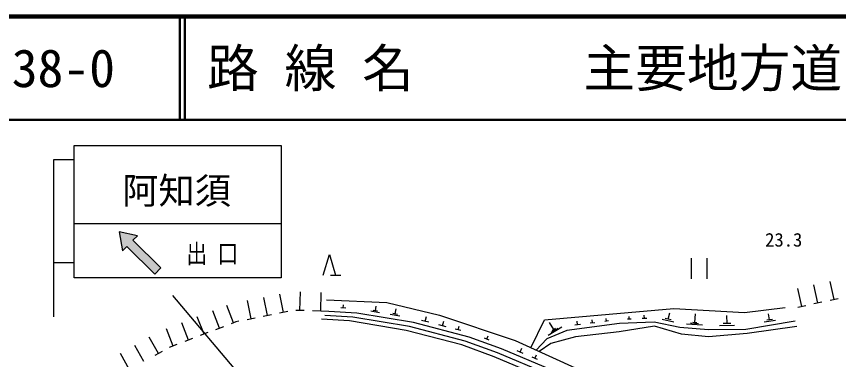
# Model space of a CAD drawing. Units: millimetres, scale not verified. Extents: x 40000 to 680000, y 20000 to 380000.
# Drawn here: x 161974 to 241384, y 346820 to 380000 of the extents above; entities that cross this region are included whole.
import ezdxf
from ezdxf.enums import TextEntityAlignment as Align

# ---------------------------------------------------------------- set-up
doc = ezdxf.new("R2010")
doc.units = ezdxf.units.MM
doc.header["$LTSCALE"] = 1000
for name, color, linetype, lineweight in [('M-BGD', 7, 'Continuous', 25), ('M-STR-STRC', 7, 'Continuous', 25), ('M-TTL', 2, 'Continuous', 140), ('M-TTL-LINE', 7, 'Continuous', 50)]:
    doc.layers.add(name, color=color, linetype=linetype, lineweight=lineweight)
doc.layers.add('M-TTL-TXT', color=7, linetype='Continuous')
doc.styles.add('ＭＳ ゴシック', font='')
doc.styles.get('ＭＳ ゴシック').set_extended_font_data('MS Gothic')

msp = doc.modelspace()

# ---------------------------------------------------------------- hatches: boundary and pattern name
at = {"layer": 'M-STR-STRC'}
msp.add_hatch(color=256, dxfattribs=at).paths.add_polyline_path([(175331, 355085), (175927, 355685), (173230, 358362), (173653, 358788), (171881, 359161), (172212, 357336), (172634, 357762)])

# ---------------------------------------------------------------- linework, layer by layer
at = {"layer": 'M-BGD'}
for p, q in [((191606, 354996), (192206, 356996)), ((192206, 356996), (192806, 354996)), ((227163, 356615), (227163, 354615)), ((228663, 356615), (228663, 354615)), ((192306, 354996), (193306, 354996)), ((240955, 352620), (240574, 354379)), ((237828, 351942), (237446, 353701)), ((239391, 352281), (239010, 354040)), ((186213, 351071), (185860, 352836)), ((187782, 351384), (187429, 353149)), ((189362, 351566), (189420, 353365)), ((191361, 351500), (191419, 353299)), ((241346, 352704), (240564, 352535)), ((182933, 350374), (182286, 352053)), ((184644, 350757), (184291, 352523)), ((193784, 351779), (193292, 351808)), ((193538, 351793), (193558, 352121)), ((196650, 351538), (196726, 351993)), ((238219, 352027), (237437, 351857)), ((239782, 352366), (239000, 352196)), ((181586, 349855), (180939, 351535)), ((186605, 351149), (185820, 350992)), ((188174, 351462), (187389, 351306)), ((189761, 351552), (188962, 351579)), ((192160, 351474), (190561, 351526)), ((197057, 351353), (196205, 351496)), ((196863, 351503), (196437, 351574)), ((199001, 351028), (198078, 351182)), ((198791, 351190), (198330, 351267)), ((198560, 351228), (198643, 351720)), ((201457, 350517), (201583, 350999)), ((222634, 350794), (222622, 351102)), ((224941, 350716), (225071, 351332)), ((227488, 350404), (227555, 351236)), ((230615, 350298), (230606, 351067)), ((234725, 350665), (234627, 351255)), ((178599, 348705), (177953, 350384)), ((180093, 349280), (179446, 350959)), ((183160, 350461), (182705, 350286)), ((183467, 350522), (183160, 350461)), ((185036, 350836), (184251, 350679)), ((201818, 350423), (201095, 350612)), ((203122, 350082), (203244, 350547)), ((213882, 349714), (213453, 350421)), ((216449, 350206), (215900, 350134)), ((216175, 350170), (216127, 350536)), ((217849, 350389), (217394, 350330)), ((217622, 350359), (217582, 350663)), ((219165, 350561), (218797, 350513)), ((218981, 350537), (218949, 350782)), ((221354, 350741), (220993, 350727)), ((221173, 350734), (221163, 350975)), ((222865, 350803), (222403, 350784)), ((225486, 350440), (224331, 350685)), ((225229, 350655), (224652, 350777)), ((228251, 350134), (226692, 350259)), ((227869, 350269), (227090, 350332)), ((227683, 350389), (227293, 350420)), ((230975, 350302), (230254, 350294)), ((235303, 350610), (234196, 350426)), ((235002, 350711), (234448, 350619)), ((177106, 348130), (176459, 349809)), ((180466, 349424), (179719, 349136)), ((181959, 349999), (181212, 349711)), ((203471, 349991), (202773, 350173)), ((204903, 349616), (204361, 349758)), ((204632, 349687), (204726, 350049)), ((214652, 349940), (213327, 349135)), ((214267, 349827), (213605, 349425)), ((214048, 349815), (213717, 349614)), ((231337, 350114), (229896, 350098)), ((175685, 347401), (174808, 348973)), ((178973, 348848), (178226, 348561)), ((207644, 348711), (207180, 348881)), ((207412, 348796), (207525, 349106)), ((174288, 346622), (173411, 348194)), ((177480, 348273), (176733, 347986)), ((210617, 347537), (210778, 347921)), ((172890, 345843), (172014, 347415)), ((176034, 347596), (175336, 347207)), ((210905, 347416), (210330, 347658)), ((212317, 346824), (211799, 347042)), ((212058, 346933), (212203, 347278))]:
    msp.add_line(p, q, dxfattribs=at)
for points in [[(191931, 352589), (197760, 352347), (202854, 351100), (210135, 348650), (216300, 345869), (219467, 344463)], [(211675, 347955), (212965, 350662), (225481, 351752), (232306, 351372), (236212, 351853)], [(215665, 344462), (213187, 345480), (208450, 347466), (205323, 348608), (199926, 350020), (194481, 350931), (191772, 351091)], [(216986, 344463), (213575, 345863), (208839, 347849), (205711, 348992), (200314, 350403), (194869, 351314), (192160, 351474)], [(214423, 344462), (212864, 345102), (208128, 347088), (205001, 348230), (199604, 349641), (194159, 350553), (191450, 350713)], [(237205, 350521), (232425, 349725), (228817, 349687), (226061, 349909), (223589, 350433), (220210, 350294), (215139, 349631), (213216, 348813), (212190, 347723)], [(237358, 350033), (232560, 349344), (228835, 349025), (226229, 349281), (223616, 350048), (220185, 349512), (215959, 349007), (213581, 348376), (212479, 347592)]]:
    msp.add_lwpolyline(points, dxfattribs=at)
at = {"layer": 'M-STR-STRC'}
for p, q in [((167549, 367531), (187549, 367531)), ((167549, 354731), (167549, 367531)), ((187549, 367531), (187549, 354731)), ((165549, 366142), (165549, 350961)), ((167549, 366142), (165549, 366142)), ((167566, 359992), (187566, 359992)), ((173653, 358788), (171881, 359161)), ((171881, 359161), (172212, 357336)), ((173230, 358362), (173653, 358788)), ((175927, 355685), (173230, 358362)), ((172212, 357336), (172634, 357762)), ((172634, 357762), (175331, 355085)), ((167549, 356169), (165549, 356169)), ((175331, 355085), (175927, 355685)), ((187549, 354731), (167549, 354731)), ((222840, 298714), (177091, 353009))]:
    msp.add_line(p, q, dxfattribs=at)
at = {"layer": 'M-TTL'}
msp.add_line((680000, 380000), (40000, 380000), dxfattribs=at)
at = {"layer": 'M-TTL-LINE'}
for p, q in [((177750, 380000), (177750, 370000)), ((178250, 380000), (178250, 370000)), ((40000, 370000), (680000, 370000))]:
    msp.add_line(p, q, dxfattribs=at)

# ---------------------------------------------------------------- texts
at = {"layer": 'M-BGD', "style": 'ＭＳ ゴシック'}
msp.add_text('23.3', height=1320, dxfattribs=at).set_placement((234294, 357348), align=Align.BOTTOM_LEFT)
at = {"layer": 'M-STR-STRC', "style": 'ＭＳ ゴシック'}
msp.add_text('阿知須', height=2566, dxfattribs=at).set_placement((177446, 363155), align=Align.MIDDLE_CENTER)
at = {"layer": 'M-STR-STRC', "style": 'ＭＳ ゴシック', "width": 0.8}
msp.add_text('出 口', height=1833, dxfattribs=at).set_placement((178393, 355596), align=Align.BOTTOM_LEFT)
at = {"layer": 'M-TTL-TXT', "style": 'ＭＳ ゴシック'}
for s, p in [('路 線 名', (180380, 375000)), ('主要地方道山口宇部線', (216734, 375000)), ('38-0', (161521, 375000))]:
    msp.add_text(s, height=3666, dxfattribs=at).set_placement(p, align=Align.MIDDLE_LEFT)

doc.saveas('drawing.dxf')
